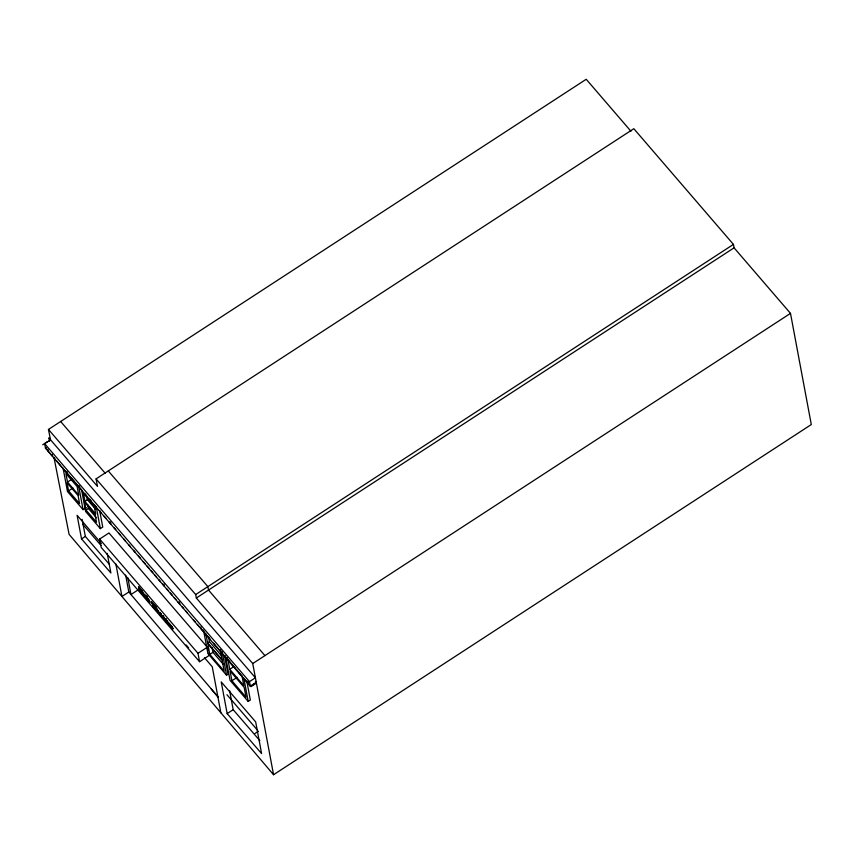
<?xml version="1.0" encoding="UTF-8"?>
<svg xmlns="http://www.w3.org/2000/svg" width="854" height="854" viewBox="0 0 854 854"><rect width="100%" height="100%" fill="white"/><g stroke="black" fill="none" stroke-linecap="round" stroke-linejoin="round"><path stroke-width="1.28" d="M160.242 614.453L161.865 616.065L160.264 614.688L159.495 612.211L161.278 614.005L161.705 615.723L159.815 613.097L161.299 614.645M170.437 625.213L172.689 629.067L170.843 627.114L170.32 625.213L172.113 626.526L172.764 628.576L170.875 625.95L172.359 627.498M164.907 620.111L164.331 618.915L165.324 619.865M149.77 602.07L147.763 600.245L149.535 602.23L146.386 595.74L147.454 596.989L147.475 598.526M166.252 620.367C167.48 620.559 167.17 625.875 165.591 619.609C164.694 618.061 166.808 619.662 165.142 618.904M155.407 606.425C158.033 615.883 153.474 602.465 156.186 607.557C158.257 613.129 162.313 616.705 156.485 609.158M167.437 621.093C168.761 627.167 167.875 620.431 167.192 621.253M138.743 586.965C141.881 597.917 135.967 581.499 140.398 589.089M152.685 603.863L153.133 606.393L152.685 603.863C151.606 603.009 151.521 602.935 152.492 603.202M142.106 591.662C142.191 589.506 144.209 601.333 142.351 591.448M139.981 588.769L140.163 589.698C144.646 595.953 137.697 585.257 142.735 591.801M139.746 588.918L142.042 593.06L140.216 590.029L140.729 592.26L139.063 590.135L139.682 590.327M146.141 595.9L147.657 599.988M161.94 615.937C157.947 614.901 159.666 609.703 161.705 615.723M172.999 628.779L170.896 626.398L172.999 628.416M161.63 615.531L160.499 614.528M172.689 628.384L171.131 626.249M149.535 602.23L149.482 600.49L147.71 598.376M170.565 625.064L172.764 628.576M85.005 501.565L83.489 493.463L94.218 505.92L95.733 514.023L85.005 501.565L87.332 499.643L86.66 496.067M86.03 510.094L84.546 502.163L95.018 514.322L96.491 522.253L86.03 510.094L88.41 508.461L87.748 504.96M49.543 441.315L48.87 437.856L50.493 439.735L48.464 429.445L586.218 79.273L630.935 131.228M42.7 444.795L47.632 441.582M250.339 686.232L45.486 448.243L44.621 443.664L50.546 439.81L255.41 677.788L249.485 681.641L250.339 686.232L256.275 682.367M45.486 448.243L46.468 447.603M67.498 482.072L65.897 473.532L77.148 486.599L78.739 495.139L67.498 482.072L71.757 479.297M68.566 490.847L67.05 482.788L78.077 495.587L79.582 503.646L68.566 490.847L72.932 487.997M48.464 429.445L97.495 486.396L96.086 478.87L633.828 128.698L733.437 244.393L734.077 247.831L790.494 313.375L811.3 424.555L273.558 774.727L69.099 534.369L53.973 457.434M63.121 468.312L67.477 491.541L83.062 509.657L86.222 507.596M107.209 553.349L110.892 573.023L81.525 538.895L85.336 536.408L82.155 519.371M81.504 489.449L85.624 511.503L100.356 528.626L102.747 527.067L99.662 510.596M199.569 661.711L101.22 547.457L99.64 539.045L108.97 532.971L207.319 647.215L197.989 653.289L199.569 661.711L208.899 655.637L208.451 653.235M125.655 575.094L128.815 592.014L121.941 596.498L115.856 563.939M138.764 589.473L130.972 594.544L127.844 577.838M140.344 588.833L138.508 587.114M139.117 590.392L140.963 592.1M140.729 592.26L140.472 591.246M141.326 590.69L141.123 589.933M143.056 594.971L141.444 593.092L143.301 594.811M143.002 593.146L145.543 596.914L144.956 594.992L145.308 597.074L144.048 594.363C141.977 591.214 144.401 597.875 145.788 597.715L146.824 598.91L145.714 597.266M143.451 593.957L143.28 593.242M146.589 599.06L144.956 594.992M146.6 596.711L146.429 595.996M146.162 598.291L146.023 596.231M146.536 598.814L146.397 598.131M147.187 599.775L146.835 596.551M151.756 603.575L151.436 601.707L155.022 605.87L155.268 607.215L154.734 607.034C152.151 600.97 156.474 612.104 152.759 606.041M151.446 603.212L151.436 601.707M152.813 606.297L154.638 607.995M155.033 607.375L155.022 605.87M154.403 608.144L154.168 607.151M154.734 607.034L154.094 605.07M156.186 607.557L155.353 606.169M155.748 609.713L157.371 611.165L155.706 609.457M157.136 611.325C155.887 607.407 158.695 612.051 158.043 611.71M156.837 610.749L156.805 609.436L157.638 609.969M164.085 619.075C159.186 613.674 165.302 619.641 163.637 616.844C161.278 614.122 162.74 617.666 162.975 616.076M273.558 774.727L252.741 663.547L196.335 598.003L195.683 594.565L733.437 244.393M163.861 618.157C162.57 616.545 162.794 617.976 164.096 617.997M196.335 598.003L734.077 247.831M165.591 619.609L165.42 618.969M166.872 621.125L165.889 618.787M166.199 620.1L166.306 619.246M166.84 620.837L166.434 619.94M167.619 623.495L169.391 625.128L167.565 623.249M169.145 625.277C167.608 620.612 171.184 626.943 168.451 622.876M169.103 625.032L168.878 624.253M220.343 650.214L222.136 659.822L207.565 642.881L209.433 641.664L208.525 636.87M209.806 654.42L207.8 643.67L222.179 660.377L224.186 671.127L209.806 654.42L212.988 652.349L212.102 647.567M229.747 669.29L227.954 659.736L242.066 676.122L243.849 685.687L229.747 669.29L234.017 666.515M203.53 630.113L207.917 653.556L226.534 675.183L228.018 674.222L224.602 655.989M252.741 663.547L790.494 313.375M231.893 680.755L230.057 670.956L244.169 687.353L245.995 697.152L231.893 680.755L237.092 677.371M251.428 685.698L256.371 682.485M227.164 713.613L221.229 681.898L255.666 721.897L261.602 753.612L227.164 713.613L233.185 709.695L229.63 690.662M225.456 655.829L230.046 680.318L248.194 701.401L250.339 700.002L246.721 680.67M255.068 733.437L258.399 731.27M168.58 622.758L169.989 624.562L169.572 623.836M145.586 597.266L143.696 593.808M164.214 618.936L162.441 616.396L164.053 617.826M162.495 616.044L163.819 617.976M165.057 619.897C165.58 617.933 161.31 614.72 162.933 616.172M157.574 611.645L157.403 610.13M108.277 470.928L207.874 586.634L208.515 590.071L264.932 655.605M60.655 421.502L105.384 473.458M96.086 478.87L195.683 594.565M44.621 443.664L249.485 681.641M49.874 453.122L48.166 451.136L47.792 449.129M50.898 454.307L52.606 456.303L52.233 454.296M53.621 457.488L55.339 459.473M56.353 460.658L58.072 462.644M59.086 463.829L60.794 465.814M61.819 466.999L68.993 475.336M70.017 476.521L74.383 481.389M74.896 482.2L78.717 486.428L83.062 509.657M81.504 489.865L79.785 487.88L79.411 485.873M84.674 493.559L86.382 495.544M89.563 499.227L91.271 501.223M94.452 504.906L96.16 506.892M99.342 510.585L101.05 512.571M104.22 516.264L105.939 518.25M109.109 521.943L110.817 523.929L110.444 521.922M113.998 527.612L115.706 529.608M118.887 533.291L120.595 535.277M123.777 538.97L125.485 540.956M128.655 544.649L130.374 546.635M133.544 550.328L135.263 552.314M138.433 556.007L140.141 557.993M143.323 561.676L145.031 563.672M147.176 566.159L148.895 568.145M151.041 570.643L152.749 572.628M154.894 575.126L156.602 577.112M158.759 579.61L160.467 581.595M162.612 584.093L164.32 586.079L163.947 584.072M166.466 588.566L168.185 590.562M170.33 593.05L172.038 595.046M174.184 597.533L175.892 599.519M178.048 602.017L179.756 604.002L179.383 601.995M181.902 606.5L183.61 608.486M185.756 610.984L187.474 612.969M193.474 619.94L195.192 621.936M197.338 624.423L199.046 626.409M202.9 630.892L201.192 628.907L200.818 626.9M203.668 631.779L205.376 633.764M206.134 634.65L207.853 636.646M208.611 637.522L210.319 639.518M213.564 643.275L215.272 645.261M216.03 646.147L217.738 648.133M218.507 649.019L220.215 651.004M222.691 653.876L220.983 651.89L220.599 649.883M223.449 654.762L225.168 656.747M225.926 657.633L227.634 659.63L227.26 657.623M228.509 660.644L230.228 662.629M231.103 663.654L232.811 665.64M233.686 666.654L235.405 668.65M236.28 669.664L237.988 671.65M238.864 672.674L240.582 674.66M241.458 675.674L243.166 677.67M244.041 678.684L245.76 680.67M246.635 681.695L248.343 683.68L247.97 681.673M249.219 684.694L250.927 686.691L255.869 683.478L255.495 681.46M87.332 499.643L95.573 509.219M209.433 641.664L221.432 655.616M212.988 652.349L223.14 664.145M88.41 508.461L96.459 517.812M204.469 657.708L212.251 666.75L220.866 712.791M99.64 539.045L197.989 653.289M101.295 543.4L77.106 515.293L81.525 538.895M140.835 589.826L142.447 591.694M151.201 601.856L154.777 606.02M144.721 595.142L145.788 596.38M161.94 615.563L160.072 613.396L159.965 614.015M82.763 524.26L100.964 545.396M157.862 611.731L159.26 613.353M186.161 644.994L188.606 647.834M157.627 611.891L159.015 613.514M226.94 694.718L257.556 730.277M85.336 536.408L109.525 564.515M233.185 709.695L259.872 740.696M211.28 689.135L218.229 697.216M128.815 592.014L218.272 697.174M163.146 616.481L164.694 619.887M169.327 623.986L168.516 623.217L168.644 624.413M141.561 590.53L141.785 591.587M140.237 591.395L139.981 590.178M153.933 607.311L153.421 604.717M243.849 678.204L248.194 701.401M222.147 651.741L226.534 675.183M205.761 633.284L207.565 642.881M207.543 648.421L207.992 650.823M167.363 622.235L166.338 621.488L165.836 619.449M167.128 621.958L166.487 620.207M156.421 607.407L156.72 609.009M96.235 506.561L100.356 528.626M66.911 471.344L67.285 473.351M147.614 598.867L148.906 601.387L147.614 598.867M147.849 598.707L149.151 601.227L147.849 598.707"/></g></svg>
